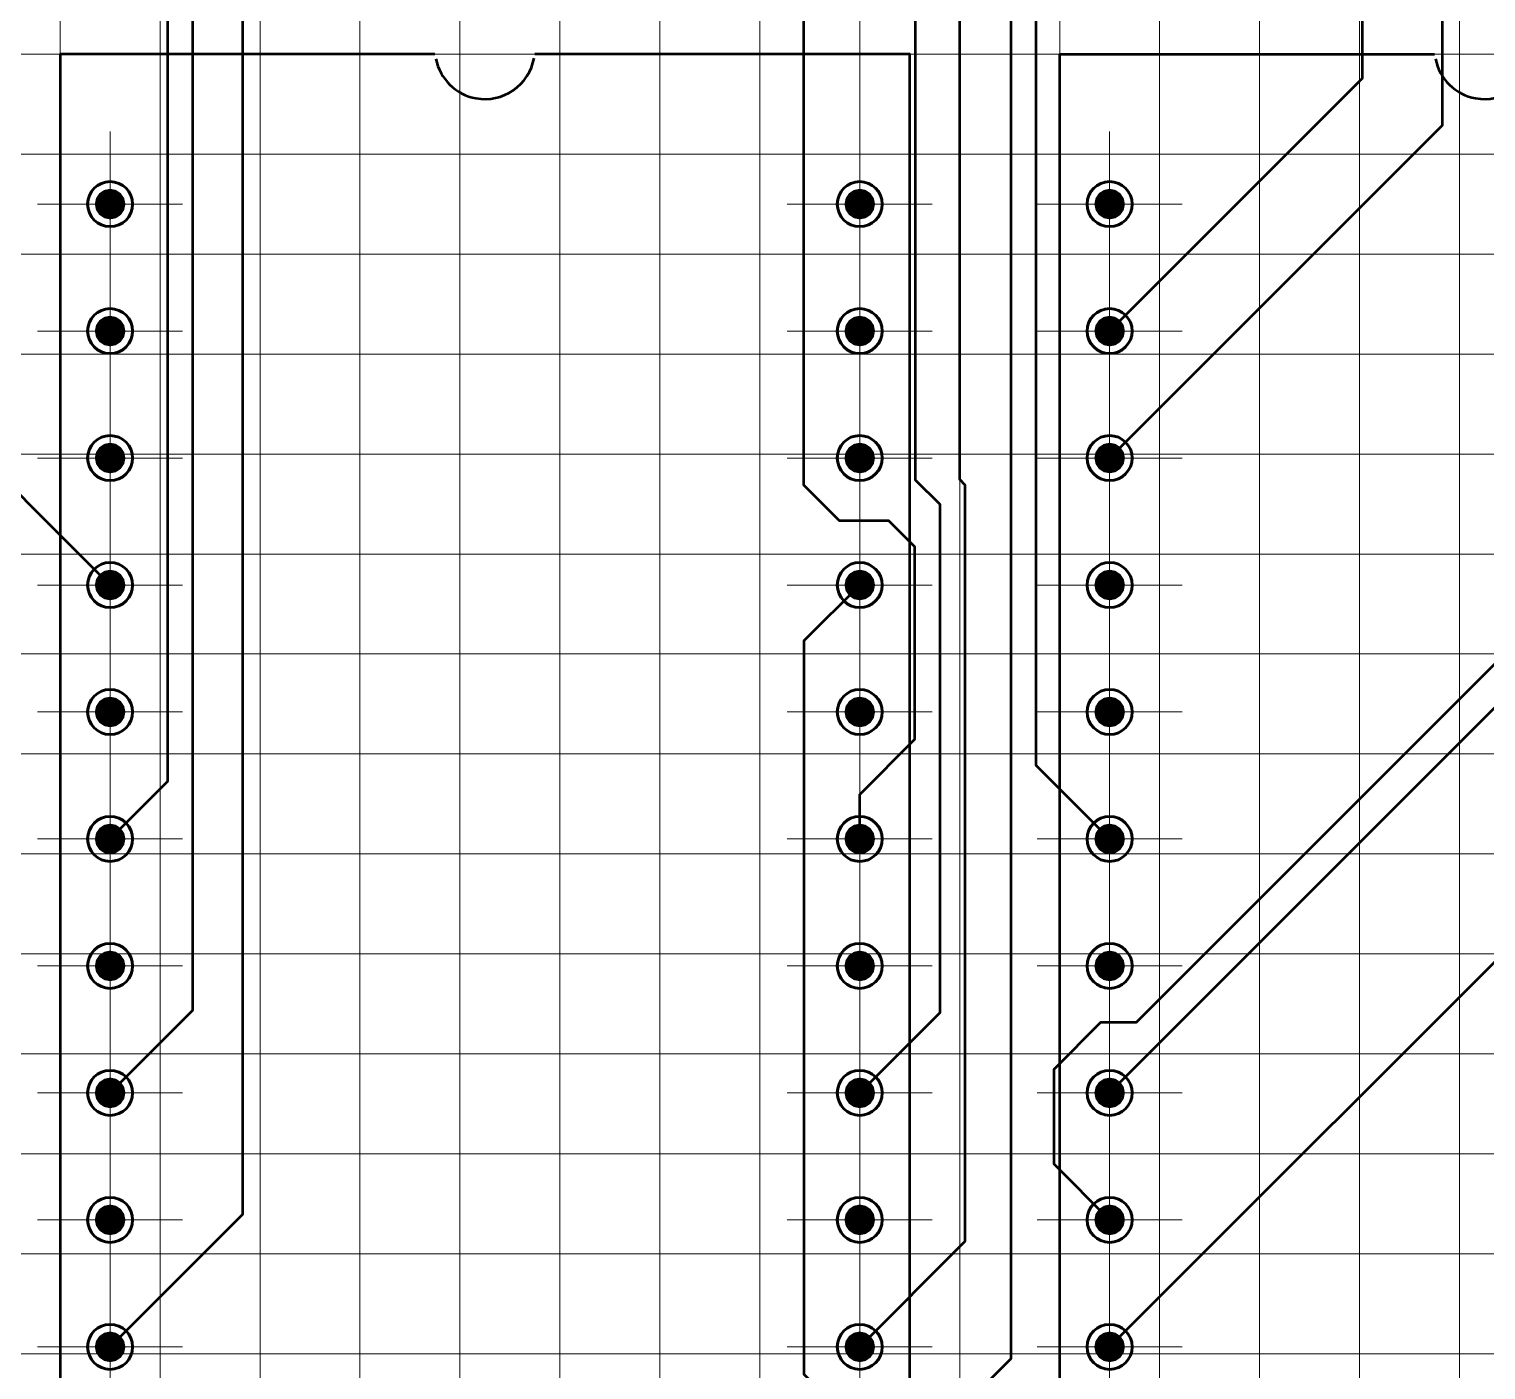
# Model space of a CAD drawing. Extents: x 260 to 1101, y 70 to 664.
# Drawn here: x 386.2 to 444.4, y 402.1 to 455.8 of the extents above; entities that cross this region are included whole.
import ezdxf

# ---------------------------------------------------------------- set-up
doc = ezdxf.new("R2010")
doc.units = 0
doc.header["$MEASUREMENT"] = 0
doc.layers.add('PDF _Геометрия', color=7, linetype='CONTINUOUS')
doc.layers.add('PDF _Сплошная заливка', color=7, linetype='CONTINUOUS')

msp = doc.modelspace()

# ---------------------------------------------------------------- hatches: boundary and pattern name
at = {"layer": 'PDF _Сплошная заливка', "transparency": 33554559}
for points in [[(389.391, 448.786), (388.78, 448.786), (388.826, 449.02), (388.959, 449.219), (389.157, 449.351), (389.391, 449.398)], [(419.38, 448.786), (418.769, 448.786), (418.815, 449.02), (418.948, 449.219), (419.147, 449.351), (419.38, 449.398)], [(429.377, 448.786), (428.765, 448.786), (428.812, 449.02), (428.944, 449.219), (429.143, 449.351), (429.377, 449.398)], [(389.391, 448.786), (389.391, 448.175), (389.157, 448.221), (388.959, 448.354), (388.826, 448.552), (388.78, 448.786)], [(419.38, 448.786), (419.38, 448.175), (419.147, 448.221), (418.948, 448.354), (418.815, 448.552), (418.769, 448.786)], [(429.377, 448.786), (429.377, 448.175), (429.143, 448.221), (428.944, 448.354), (428.812, 448.552), (428.765, 448.786)], [(389.391, 443.706), (388.78, 443.706), (388.826, 443.94), (388.959, 444.139), (389.157, 444.271), (389.391, 444.318)], [(419.38, 443.706), (418.769, 443.706), (418.815, 443.94), (418.948, 444.139), (419.147, 444.271), (419.38, 444.318)], [(429.377, 443.706), (428.765, 443.706), (428.812, 443.94), (428.944, 444.139), (429.143, 444.271), (429.377, 444.318)], [(389.391, 443.706), (389.391, 443.095), (389.157, 443.141), (388.959, 443.274), (388.826, 443.472), (388.78, 443.706)], [(419.38, 443.706), (419.38, 443.095), (419.147, 443.141), (418.948, 443.274), (418.815, 443.472), (418.769, 443.706)], [(429.377, 443.706), (429.377, 443.095), (429.143, 443.141), (428.944, 443.274), (428.812, 443.472), (428.765, 443.706)], [(389.391, 438.626), (388.78, 438.626), (388.826, 438.86), (388.959, 439.059), (389.157, 439.191), (389.391, 439.238)], [(419.38, 438.626), (418.769, 438.626), (418.815, 438.86), (418.948, 439.059), (419.147, 439.191), (419.38, 439.238)], [(429.377, 438.626), (428.765, 438.626), (428.812, 438.86), (428.944, 439.059), (429.143, 439.191), (429.377, 439.238)], [(389.391, 438.626), (389.391, 438.015), (389.157, 438.061), (388.959, 438.194), (388.826, 438.392), (388.78, 438.626)], [(419.38, 438.626), (419.38, 438.015), (419.147, 438.061), (418.948, 438.194), (418.815, 438.392), (418.769, 438.626)], [(429.377, 438.626), (429.377, 438.015), (429.143, 438.061), (428.944, 438.194), (428.812, 438.392), (428.765, 438.626)], [(389.391, 433.546), (388.78, 433.546), (388.826, 433.78), (388.959, 433.979), (389.157, 434.111), (389.391, 434.158)], [(419.38, 433.546), (418.769, 433.546), (418.815, 433.78), (418.948, 433.979), (419.147, 434.111), (419.38, 434.158)], [(429.377, 433.546), (428.765, 433.546), (428.812, 433.78), (428.944, 433.979), (429.143, 434.111), (429.377, 434.158)], [(389.391, 433.546), (389.391, 432.935), (389.157, 432.981), (388.959, 433.114), (388.826, 433.312), (388.78, 433.546)], [(419.38, 433.546), (419.38, 432.935), (419.147, 432.981), (418.948, 433.114), (418.815, 433.312), (418.769, 433.546)], [(429.377, 433.546), (429.377, 432.935), (429.143, 432.981), (428.944, 433.114), (428.812, 433.312), (428.765, 433.546)], [(389.391, 428.466), (388.78, 428.466), (388.826, 428.7), (388.959, 428.899), (389.157, 429.031), (389.391, 429.078)], [(419.38, 428.466), (418.769, 428.466), (418.815, 428.7), (418.948, 428.899), (419.147, 429.031), (419.38, 429.078)], [(429.377, 428.466), (428.765, 428.466), (428.812, 428.7), (428.944, 428.899), (429.143, 429.031), (429.377, 429.078)], [(389.391, 428.466), (389.391, 427.855), (389.157, 427.901), (388.959, 428.034), (388.826, 428.232), (388.78, 428.466)], [(419.38, 428.466), (419.38, 427.855), (419.147, 427.901), (418.948, 428.034), (418.815, 428.232), (418.769, 428.466)], [(429.377, 428.466), (429.377, 427.855), (429.143, 427.901), (428.944, 428.034), (428.812, 428.232), (428.765, 428.466)], [(389.391, 423.386), (388.78, 423.386), (388.826, 423.62), (388.959, 423.819), (389.157, 423.951), (389.391, 423.998)], [(419.38, 423.386), (418.769, 423.386), (418.815, 423.62), (418.948, 423.819), (419.147, 423.951), (419.38, 423.998)], [(429.377, 423.386), (428.765, 423.386), (428.812, 423.62), (428.944, 423.819), (429.143, 423.951), (429.377, 423.998)], [(389.391, 423.386), (389.391, 422.775), (389.157, 422.821), (388.959, 422.954), (388.826, 423.152), (388.78, 423.386)], [(419.38, 423.386), (419.38, 422.775), (419.147, 422.821), (418.948, 422.954), (418.815, 423.152), (418.769, 423.386)], [(429.377, 423.386), (429.377, 422.775), (429.143, 422.821), (428.944, 422.954), (428.812, 423.152), (428.765, 423.386)], [(389.391, 418.306), (388.78, 418.306), (388.826, 418.54), (388.959, 418.739), (389.157, 418.871), (389.391, 418.918)], [(419.38, 418.306), (418.769, 418.306), (418.815, 418.54), (418.948, 418.739), (419.147, 418.871), (419.38, 418.918)], [(429.377, 418.306), (428.765, 418.306), (428.812, 418.54), (428.944, 418.739), (429.143, 418.871), (429.377, 418.918)], [(389.391, 418.306), (389.391, 417.695), (389.157, 417.741), (388.959, 417.874), (388.826, 418.072), (388.78, 418.306)], [(419.38, 418.306), (419.38, 417.695), (419.147, 417.741), (418.948, 417.874), (418.815, 418.072), (418.769, 418.306)], [(429.377, 418.306), (429.377, 417.695), (429.143, 417.741), (428.944, 417.874), (428.812, 418.072), (428.765, 418.306)], [(389.391, 413.226), (388.78, 413.226), (388.826, 413.46), (388.959, 413.659), (389.157, 413.791), (389.391, 413.838)], [(419.38, 413.226), (418.769, 413.226), (418.815, 413.46), (418.948, 413.659), (419.147, 413.791), (419.38, 413.838)], [(429.377, 413.226), (428.765, 413.226), (428.812, 413.46), (428.944, 413.659), (429.143, 413.791), (429.377, 413.838)], [(389.391, 413.226), (389.391, 412.615), (389.157, 412.661), (388.959, 412.794), (388.826, 412.992), (388.78, 413.226)], [(419.38, 413.226), (419.38, 412.615), (419.147, 412.661), (418.948, 412.794), (418.815, 412.992), (418.769, 413.226)], [(429.377, 413.226), (429.377, 412.615), (429.143, 412.661), (428.944, 412.794), (428.812, 412.992), (428.765, 413.226)], [(389.391, 408.146), (388.78, 408.146), (388.826, 408.38), (388.959, 408.579), (389.157, 408.711), (389.391, 408.758)], [(419.38, 408.146), (418.769, 408.146), (418.815, 408.38), (418.948, 408.579), (419.147, 408.711), (419.38, 408.758)], [(429.377, 408.146), (428.765, 408.146), (428.812, 408.38), (428.944, 408.579), (429.143, 408.711), (429.377, 408.758)], [(389.391, 408.146), (389.391, 407.535), (389.157, 407.581), (388.959, 407.714), (388.826, 407.912), (388.78, 408.146)], [(419.38, 408.146), (419.38, 407.535), (419.147, 407.581), (418.948, 407.714), (418.815, 407.912), (418.769, 408.146)], [(429.377, 408.146), (429.377, 407.535), (429.143, 407.581), (428.944, 407.714), (428.812, 407.912), (428.765, 408.146)], [(389.391, 403.066), (388.78, 403.066), (388.826, 403.3), (388.959, 403.499), (389.157, 403.631), (389.391, 403.678)], [(419.38, 403.066), (418.769, 403.066), (418.815, 403.3), (418.948, 403.499), (419.147, 403.631), (419.38, 403.678)], [(429.377, 403.066), (428.765, 403.066), (428.812, 403.3), (428.944, 403.499), (429.143, 403.631), (429.377, 403.678)], [(389.391, 403.066), (389.391, 402.455), (389.157, 402.501), (388.959, 402.634), (388.826, 402.832), (388.78, 403.066)], [(419.38, 403.066), (419.38, 402.455), (419.147, 402.501), (418.948, 402.634), (418.815, 402.832), (418.769, 403.066)], [(429.377, 403.066), (429.377, 402.455), (429.143, 402.501), (428.944, 402.634), (428.812, 402.832), (428.765, 403.066)]]:
    msp.add_hatch(color=256, dxfattribs=at).paths.add_polyline_path(points)
at = {"layer": 'PDF _Сплошная заливка', "true_color": 0xffffff, "transparency": 33554559}
for points in [[(389.391, 449.398), (389.625, 449.351), (389.823, 449.219), (389.956, 449.02), (390.003, 448.786), (389.391, 448.786)], [(419.38, 449.398), (419.614, 449.351), (419.813, 449.219), (419.945, 449.02), (419.992, 448.786), (419.38, 448.786)], [(429.377, 449.398), (429.611, 449.351), (429.809, 449.219), (429.942, 449.02), (429.989, 448.786), (429.377, 448.786)], [(390.003, 448.786), (389.956, 448.552), (389.823, 448.354), (389.625, 448.221), (389.391, 448.175), (389.391, 448.786)], [(419.992, 448.786), (419.945, 448.552), (419.813, 448.354), (419.614, 448.221), (419.38, 448.175), (419.38, 448.786)], [(429.989, 448.786), (429.942, 448.552), (429.809, 448.354), (429.611, 448.221), (429.377, 448.175), (429.377, 448.786)], [(389.391, 444.318), (389.625, 444.271), (389.823, 444.139), (389.956, 443.94), (390.003, 443.706), (389.391, 443.706)], [(419.38, 444.318), (419.614, 444.271), (419.813, 444.139), (419.945, 443.94), (419.992, 443.706), (419.38, 443.706)], [(429.377, 444.318), (429.611, 444.271), (429.809, 444.139), (429.942, 443.94), (429.989, 443.706), (429.377, 443.706)], [(390.003, 443.706), (389.956, 443.472), (389.823, 443.274), (389.625, 443.141), (389.391, 443.095), (389.391, 443.706)], [(419.992, 443.706), (419.945, 443.472), (419.813, 443.274), (419.614, 443.141), (419.38, 443.095), (419.38, 443.706)], [(429.989, 443.706), (429.942, 443.472), (429.809, 443.274), (429.611, 443.141), (429.377, 443.095), (429.377, 443.706)], [(389.391, 439.238), (389.625, 439.191), (389.823, 439.059), (389.956, 438.86), (390.003, 438.626), (389.391, 438.626)], [(419.38, 439.238), (419.614, 439.191), (419.813, 439.059), (419.945, 438.86), (419.992, 438.626), (419.38, 438.626)], [(429.377, 439.238), (429.611, 439.191), (429.809, 439.059), (429.942, 438.86), (429.989, 438.626), (429.377, 438.626)], [(390.003, 438.626), (389.956, 438.392), (389.823, 438.194), (389.625, 438.061), (389.391, 438.015), (389.391, 438.626)], [(419.992, 438.626), (419.945, 438.392), (419.813, 438.194), (419.614, 438.061), (419.38, 438.015), (419.38, 438.626)], [(429.989, 438.626), (429.942, 438.392), (429.809, 438.194), (429.611, 438.061), (429.377, 438.015), (429.377, 438.626)], [(389.391, 434.158), (389.625, 434.111), (389.823, 433.979), (389.956, 433.78), (390.003, 433.546), (389.391, 433.546)], [(419.38, 434.158), (419.614, 434.111), (419.813, 433.979), (419.945, 433.78), (419.992, 433.546), (419.38, 433.546)], [(429.377, 434.158), (429.611, 434.111), (429.809, 433.979), (429.942, 433.78), (429.989, 433.546), (429.377, 433.546)], [(390.003, 433.546), (389.956, 433.312), (389.823, 433.114), (389.625, 432.981), (389.391, 432.935), (389.391, 433.546)], [(419.992, 433.546), (419.945, 433.312), (419.813, 433.114), (419.614, 432.981), (419.38, 432.935), (419.38, 433.546)], [(429.989, 433.546), (429.942, 433.312), (429.809, 433.114), (429.611, 432.981), (429.377, 432.935), (429.377, 433.546)], [(389.391, 429.078), (389.625, 429.031), (389.823, 428.899), (389.956, 428.7), (390.003, 428.466), (389.391, 428.466)], [(419.38, 429.078), (419.614, 429.031), (419.813, 428.899), (419.945, 428.7), (419.992, 428.466), (419.38, 428.466)], [(429.377, 429.078), (429.611, 429.031), (429.809, 428.899), (429.942, 428.7), (429.989, 428.466), (429.377, 428.466)], [(390.003, 428.466), (389.956, 428.232), (389.823, 428.034), (389.625, 427.901), (389.391, 427.855), (389.391, 428.466)], [(419.992, 428.466), (419.945, 428.232), (419.813, 428.034), (419.614, 427.901), (419.38, 427.855), (419.38, 428.466)], [(429.989, 428.466), (429.942, 428.232), (429.809, 428.034), (429.611, 427.901), (429.377, 427.855), (429.377, 428.466)], [(389.391, 423.998), (389.625, 423.951), (389.823, 423.819), (389.956, 423.62), (390.003, 423.386), (389.391, 423.386)], [(419.38, 423.998), (419.614, 423.951), (419.813, 423.819), (419.945, 423.62), (419.992, 423.386), (419.38, 423.386)], [(429.377, 423.998), (429.611, 423.951), (429.809, 423.819), (429.942, 423.62), (429.989, 423.386), (429.377, 423.386)], [(390.003, 423.386), (389.956, 423.152), (389.823, 422.954), (389.625, 422.821), (389.391, 422.775), (389.391, 423.386)], [(419.992, 423.386), (419.945, 423.152), (419.813, 422.954), (419.614, 422.821), (419.38, 422.775), (419.38, 423.386)], [(429.989, 423.386), (429.942, 423.152), (429.809, 422.954), (429.611, 422.821), (429.377, 422.775), (429.377, 423.386)], [(389.391, 418.918), (389.625, 418.871), (389.823, 418.739), (389.956, 418.54), (390.003, 418.306), (389.391, 418.306)], [(419.38, 418.918), (419.614, 418.871), (419.813, 418.739), (419.945, 418.54), (419.992, 418.306), (419.38, 418.306)], [(429.377, 418.918), (429.611, 418.871), (429.809, 418.739), (429.942, 418.54), (429.989, 418.306), (429.377, 418.306)], [(390.003, 418.306), (389.956, 418.072), (389.823, 417.874), (389.625, 417.741), (389.391, 417.695), (389.391, 418.306)], [(419.992, 418.306), (419.945, 418.072), (419.813, 417.874), (419.614, 417.741), (419.38, 417.695), (419.38, 418.306)], [(429.989, 418.306), (429.942, 418.072), (429.809, 417.874), (429.611, 417.741), (429.377, 417.695), (429.377, 418.306)], [(389.391, 413.838), (389.625, 413.791), (389.823, 413.659), (389.956, 413.46), (390.003, 413.226), (389.391, 413.226)], [(419.38, 413.838), (419.614, 413.791), (419.813, 413.659), (419.945, 413.46), (419.992, 413.226), (419.38, 413.226)], [(429.377, 413.838), (429.611, 413.791), (429.809, 413.659), (429.942, 413.46), (429.989, 413.226), (429.377, 413.226)], [(390.003, 413.226), (389.956, 412.992), (389.823, 412.794), (389.625, 412.661), (389.391, 412.615), (389.391, 413.226)], [(419.992, 413.226), (419.945, 412.992), (419.813, 412.794), (419.614, 412.661), (419.38, 412.615), (419.38, 413.226)], [(429.989, 413.226), (429.942, 412.992), (429.809, 412.794), (429.611, 412.661), (429.377, 412.615), (429.377, 413.226)], [(389.391, 408.758), (389.625, 408.711), (389.823, 408.579), (389.956, 408.38), (390.003, 408.146), (389.391, 408.146)], [(419.38, 408.758), (419.614, 408.711), (419.813, 408.579), (419.945, 408.38), (419.992, 408.146), (419.38, 408.146)], [(429.377, 408.758), (429.611, 408.711), (429.809, 408.579), (429.942, 408.38), (429.989, 408.146), (429.377, 408.146)], [(390.003, 408.146), (389.956, 407.912), (389.823, 407.714), (389.625, 407.581), (389.391, 407.535), (389.391, 408.146)], [(419.992, 408.146), (419.945, 407.912), (419.813, 407.714), (419.614, 407.581), (419.38, 407.535), (419.38, 408.146)], [(429.989, 408.146), (429.942, 407.912), (429.809, 407.714), (429.611, 407.581), (429.377, 407.535), (429.377, 408.146)], [(389.391, 403.678), (389.625, 403.631), (389.823, 403.499), (389.956, 403.3), (390.003, 403.066), (389.391, 403.066)], [(419.38, 403.678), (419.614, 403.631), (419.813, 403.499), (419.945, 403.3), (419.992, 403.066), (419.38, 403.066)], [(429.377, 403.678), (429.611, 403.631), (429.809, 403.499), (429.942, 403.3), (429.989, 403.066), (429.377, 403.066)], [(390.003, 403.066), (389.956, 402.832), (389.823, 402.634), (389.625, 402.501), (389.391, 402.455), (389.391, 403.066)], [(419.992, 403.066), (419.945, 402.832), (419.813, 402.634), (419.614, 402.501), (419.38, 402.455), (419.38, 403.066)], [(429.989, 403.066), (429.942, 402.832), (429.809, 402.634), (429.611, 402.501), (429.377, 402.455), (429.377, 403.066)]]:
    msp.add_hatch(color=7, dxfattribs=at).paths.add_polyline_path(points)

# ---------------------------------------------------------------- linework, layer by layer
at = {"layer": 'PDF _Геометрия', "lineweight": 18}
for points in [[(387.392, 381.546), (387.392, 382.786), (387.392, 592.786)], [(391.39, 380.306), (391.39, 382.786), (391.39, 592.786)], [(395.389, 381.546), (395.389, 382.786), (395.389, 592.786)], [(399.387, 380.306), (399.387, 382.786), (399.387, 592.786)], [(403.386, 381.546), (403.386, 382.786), (403.386, 592.786)], [(407.385, 380.306), (407.385, 382.786), (407.385, 592.786)], [(411.383, 381.546), (411.383, 382.786), (411.383, 592.786)], [(415.382, 380.306), (415.382, 382.786), (415.382, 592.786)], [(419.38, 381.546), (419.38, 382.786), (419.38, 592.786)], [(423.379, 380.306), (423.379, 382.786), (423.379, 592.786)], [(427.378, 381.546), (427.378, 382.786), (427.378, 592.786)], [(431.376, 380.306), (431.376, 382.786), (431.376, 592.786)], [(435.375, 381.546), (435.375, 382.786), (435.375, 592.786)], [(439.373, 380.306), (439.373, 382.786), (439.373, 592.786)], [(443.372, 381.546), (443.372, 382.786), (443.372, 592.786)], [(324.934, 454.786), (327.413, 454.786), (647.301, 454.786)], [(389.391, 445.886), (389.391, 451.686)], [(419.38, 445.886), (419.38, 451.686)], [(429.377, 445.886), (429.377, 451.686)], [(389.391, 446.186), (389.391, 451.386)], [(419.38, 446.186), (419.38, 451.386)], [(429.377, 446.186), (429.377, 451.386)], [(326.173, 450.786), (327.413, 450.786), (647.301, 450.786)], [(386.492, 448.786), (392.29, 448.786)], [(386.792, 448.786), (391.99, 448.786)], [(416.481, 448.786), (422.28, 448.786)], [(416.781, 448.786), (421.979, 448.786)], [(426.478, 448.786), (432.276, 448.786)], [(426.778, 448.786), (431.976, 448.786)], [(324.934, 446.786), (327.413, 446.786), (647.301, 446.786)], [(389.391, 440.806), (389.391, 446.606)], [(419.38, 440.806), (419.38, 446.606)], [(429.377, 440.806), (429.377, 446.606)], [(389.391, 441.106), (389.391, 446.306)], [(419.38, 441.106), (419.38, 446.306)], [(429.377, 441.106), (429.377, 446.306)], [(386.492, 443.706), (392.29, 443.706)], [(386.792, 443.706), (391.99, 443.706)], [(416.481, 443.706), (422.28, 443.706)], [(416.781, 443.706), (421.979, 443.706)], [(426.478, 443.706), (432.276, 443.706)], [(426.778, 443.706), (431.976, 443.706)], [(326.173, 442.786), (327.413, 442.786), (647.301, 442.786)], [(389.391, 435.726), (389.391, 441.526)], [(389.391, 436.026), (389.391, 441.226)], [(419.38, 435.726), (419.38, 441.526)], [(419.38, 436.026), (419.38, 441.226)], [(429.377, 435.726), (429.377, 441.526)], [(429.377, 436.026), (429.377, 441.226)], [(324.934, 438.786), (327.413, 438.786), (647.301, 438.786)], [(386.492, 438.626), (392.29, 438.626)], [(386.792, 438.626), (391.99, 438.626)], [(416.481, 438.626), (422.28, 438.626)], [(416.781, 438.626), (421.979, 438.626)], [(426.478, 438.626), (432.276, 438.626)], [(426.778, 438.626), (431.976, 438.626)], [(389.391, 430.646), (389.391, 436.446)], [(389.391, 430.946), (389.391, 436.146)], [(419.38, 430.646), (419.38, 436.446)], [(419.38, 430.946), (419.38, 436.146)], [(429.377, 430.646), (429.377, 436.446)], [(429.377, 430.946), (429.377, 436.146)], [(326.173, 434.786), (327.413, 434.786), (647.301, 434.786)], [(386.492, 433.546), (392.29, 433.546)], [(386.792, 433.546), (391.99, 433.546)], [(416.481, 433.546), (422.28, 433.546)], [(416.781, 433.546), (421.979, 433.546)], [(426.478, 433.546), (432.276, 433.546)], [(426.778, 433.546), (431.976, 433.546)], [(389.391, 425.566), (389.391, 431.366)], [(419.38, 425.566), (419.38, 431.366)], [(429.377, 425.566), (429.377, 431.366)], [(324.934, 430.786), (327.413, 430.786), (647.301, 430.786)], [(389.391, 425.866), (389.391, 431.066)], [(419.38, 425.866), (419.38, 431.066)], [(429.377, 425.866), (429.377, 431.066)], [(386.492, 428.466), (392.29, 428.466)], [(386.792, 428.466), (391.99, 428.466)], [(416.481, 428.466), (422.28, 428.466)], [(416.781, 428.466), (421.979, 428.466)], [(426.478, 428.466), (432.276, 428.466)], [(426.778, 428.466), (431.976, 428.466)], [(326.173, 426.786), (327.413, 426.786), (647.301, 426.786)], [(389.391, 420.486), (389.391, 426.286)], [(419.38, 420.486), (419.38, 426.286)], [(429.377, 420.486), (429.377, 426.286)], [(389.391, 420.786), (389.391, 425.986)], [(419.38, 420.786), (419.38, 425.986)], [(429.377, 420.786), (429.377, 425.986)], [(386.492, 423.386), (392.29, 423.386)], [(386.792, 423.386), (391.99, 423.386)], [(416.481, 423.386), (422.28, 423.386)], [(416.781, 423.386), (421.979, 423.386)], [(426.478, 423.386), (432.276, 423.386)], [(426.778, 423.386), (431.976, 423.386)], [(324.934, 422.786), (327.413, 422.786), (647.301, 422.786)], [(389.391, 415.406), (389.391, 421.206)], [(389.391, 415.706), (389.391, 420.906)], [(419.38, 415.406), (419.38, 421.206)], [(419.38, 415.706), (419.38, 420.906)], [(429.377, 415.406), (429.377, 421.206)], [(429.377, 415.706), (429.377, 420.906)], [(326.173, 418.786), (327.413, 418.786), (647.301, 418.786)], [(386.492, 418.306), (392.29, 418.306)], [(386.792, 418.306), (391.99, 418.306)], [(416.481, 418.306), (422.28, 418.306)], [(416.781, 418.306), (421.979, 418.306)], [(426.478, 418.306), (432.276, 418.306)], [(426.778, 418.306), (431.976, 418.306)], [(389.391, 410.326), (389.391, 416.126)], [(419.38, 410.326), (419.38, 416.126)], [(429.377, 410.326), (429.377, 416.126)], [(389.391, 410.626), (389.391, 415.826)], [(419.38, 410.626), (419.38, 415.826)], [(429.377, 410.626), (429.377, 415.826)], [(324.934, 414.786), (327.413, 414.786), (647.301, 414.786)], [(386.492, 413.226), (392.29, 413.226)], [(386.792, 413.226), (391.99, 413.226)], [(416.481, 413.226), (422.28, 413.226)], [(416.781, 413.226), (421.979, 413.226)], [(426.478, 413.226), (432.276, 413.226)], [(426.778, 413.226), (431.976, 413.226)], [(389.391, 405.246), (389.391, 411.046)], [(419.38, 405.246), (419.38, 411.046)], [(429.377, 405.246), (429.377, 411.046)], [(326.173, 410.786), (327.413, 410.786), (647.301, 410.786)], [(389.391, 405.546), (389.391, 410.746)], [(419.38, 405.546), (419.38, 410.746)], [(429.377, 405.546), (429.377, 410.746)], [(386.492, 408.146), (392.29, 408.146)], [(386.792, 408.146), (391.99, 408.146)], [(416.481, 408.146), (422.28, 408.146)], [(416.781, 408.146), (421.979, 408.146)], [(426.478, 408.146), (432.276, 408.146)], [(426.778, 408.146), (431.976, 408.146)], [(324.934, 406.786), (327.413, 406.786), (647.301, 406.786)], [(389.391, 400.166), (389.391, 405.966)], [(389.391, 400.466), (389.391, 405.666)], [(419.38, 400.166), (419.38, 405.966)], [(419.38, 400.466), (419.38, 405.666)], [(429.377, 400.166), (429.377, 405.966)], [(429.377, 400.466), (429.377, 405.666)], [(326.173, 402.786), (327.413, 402.786), (647.301, 402.786)], [(386.492, 403.066), (392.29, 403.066)], [(386.792, 403.066), (391.99, 403.066)], [(416.481, 403.066), (422.28, 403.066)], [(416.781, 403.066), (421.979, 403.066)], [(426.478, 403.066), (432.276, 403.066)], [(426.778, 403.066), (431.976, 403.066)]]:
    msp.add_lwpolyline(points, dxfattribs=at)
at = {"layer": 'PDF _Геометрия', "lineweight": 50}
for points in [[(429.377, 438.626), (442.686, 451.94), (442.686, 504.86), (453.369, 515.546), (453.369, 518.629), (456.046, 521.308), (493.321, 521.308), (496.977, 517.65), (496.977, 473.098), (509.444, 460.626), (511.348, 460.626)], [(419.38, 423.386), (419.38, 425.17), (421.588, 427.378), (421.588, 435.077), (420.55, 436.116), (418.569, 436.116), (417.147, 437.538), (417.147, 499.514), (418.477, 500.844), (424.615, 500.844), (425.436, 500.022), (425.436, 495.764), (423.379, 493.706)], [(389.391, 423.386), (391.696, 425.692), (391.696, 489.599), (393.584, 491.488), (393.584, 494.981), (397.388, 498.786)], [(419.38, 413.226), (422.595, 416.442), (422.595, 436.762), (421.616, 437.742), (421.616, 458.62), (418.415, 461.823), (418.415, 493.82), (423.379, 498.786)], [(429.377, 413.226), (446.305, 430.16), (446.305, 475.445), (447.312, 476.452), (447.312, 491.647), (449.37, 493.706), (449.37, 498.786)], [(429.377, 408.146), (427.151, 410.373), (427.151, 414.17), (429.03, 416.05), (430.452, 416.05), (445.281, 430.884), (445.281, 495.146), (446.855, 496.72)], [(389.391, 413.226), (392.704, 416.54), (392.704, 489.02), (397.388, 493.706)], [(429.377, 423.386), (426.444, 426.32), (426.444, 480.48), (423.379, 483.546)], [(429.377, 403.066), (447.313, 421.008), (447.313, 474.369), (449.37, 476.427), (449.37, 478.466), (449.37, 483.546)], [(389.391, 403.066), (394.701, 408.379), (394.701, 470.699), (397.388, 473.386)], [(419.38, 433.546), (417.147, 431.312), (417.147, 401.978), (418.62, 400.505), (423.343, 400.505), (425.436, 402.599), (425.436, 469.581), (423.379, 471.64), (423.379, 473.386)], [(419.38, 403.066), (423.603, 407.29), (423.603, 437.546), (423.379, 437.77), (423.379, 468.306)], [(429.377, 443.706), (439.491, 453.824), (439.491, 463.446)], [(402.386, 454.786), (389.391, 454.786), (387.392, 454.786), (387.392, 386.786), (421.38, 386.786), (421.38, 454.786), (406.385, 454.786)], [(446.371, 454.786), (461.366, 454.786), (461.366, 386.786), (427.378, 386.786), (427.378, 454.786), (429.377, 454.786), (442.372, 454.786)], [(389.391, 433.546), (382.609, 440.33), (382.609, 453.522)]]:
    msp.add_lwpolyline(points, dxfattribs=at)
for points in [[(402.425, 454.594, 0.307561), (404.028, 453.019, 0.414251), (406.353, 454.629)], [(442.411, 454.594, 0.307561), (444.014, 453.019, 0.414251), (446.339, 454.629)]]:
    msp.add_lwpolyline(points, format="xyb", dxfattribs=at)
at = {"layer": 'PDF _Геометрия', "lineweight": 60}
for centre in [(389.391, 448.786), (389.391, 448.786), (419.38, 448.786), (419.38, 448.786), (429.377, 448.786), (429.377, 448.786), (389.391, 443.706), (389.391, 443.706), (419.38, 443.706), (419.38, 443.706), (429.377, 443.706), (429.377, 443.706), (389.391, 438.626), (389.391, 438.626), (419.38, 438.626), (419.38, 438.626), (429.377, 438.626), (429.377, 438.626), (389.391, 433.546), (389.391, 433.546), (419.38, 433.546), (419.38, 433.546), (429.377, 433.546), (429.377, 433.546), (389.391, 428.466), (389.391, 428.466), (419.38, 428.466), (419.38, 428.466), (429.377, 428.466), (429.377, 428.466), (389.391, 423.386), (389.391, 423.386), (419.38, 423.386), (419.38, 423.386), (429.377, 423.386), (429.377, 423.386), (389.391, 418.306), (389.391, 418.306), (419.38, 418.306), (419.38, 418.306), (429.377, 418.306), (429.377, 418.306), (389.391, 413.226), (389.391, 413.226), (419.38, 413.226), (419.38, 413.226), (429.377, 413.226), (429.377, 413.226), (389.391, 408.146), (389.391, 408.146), (419.38, 408.146), (419.38, 408.146), (429.377, 408.146), (429.377, 408.146), (389.391, 403.066), (389.391, 403.066), (419.38, 403.066), (419.38, 403.066), (429.377, 403.066), (429.377, 403.066)]:
    msp.add_circle(centre, 0.9, dxfattribs=at)

doc.saveas('drawing.dxf')
